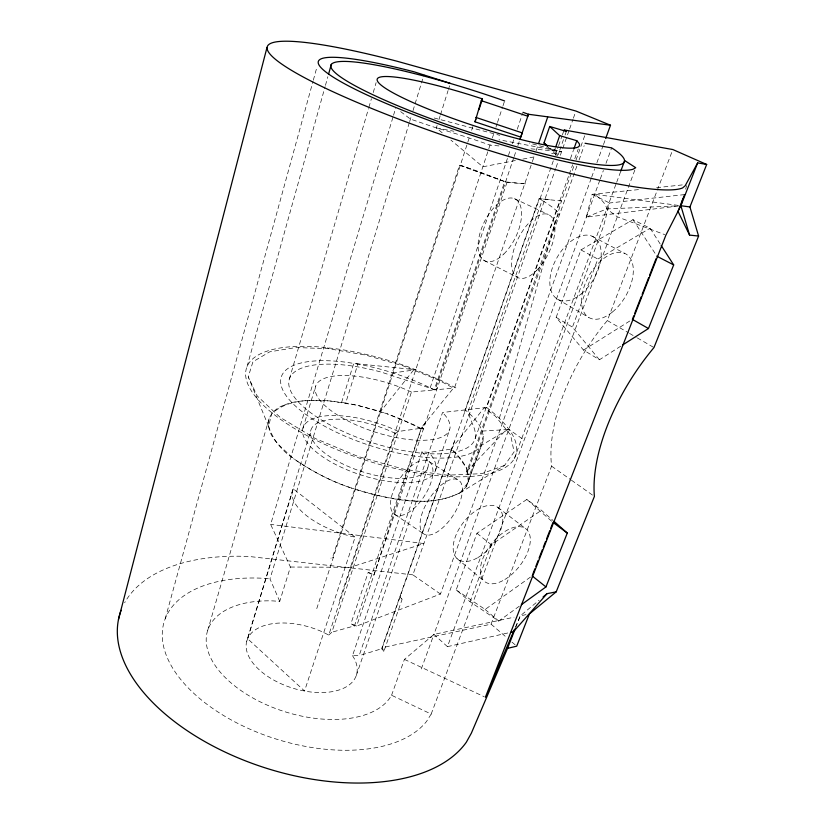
<?xml version="1.0" encoding="UTF-8"?>
<svg xmlns="http://www.w3.org/2000/svg" width="824" height="824" viewBox="0 0 824 824"><rect width="100%" height="100%" fill="white"/><g stroke="black" fill="none" stroke-linecap="round" stroke-linejoin="round"><path stroke-width="0.62" stroke-dasharray="4.12 3.09" d="M416.82 501.013C431.797 502.228 446.639 499.323 460.153 492.762L466.343 486.706L482.998 441.159L483.379 436.308L482.195 431.076A105.863 38.089 17.9 0 0 469.958 414.07L465.2 409.899L539.092 198.656L561.443 200.994L573.885 166.088M460.637 492.288L468.372 481.937L468.949 476.777L483.379 436.308M283.652 405.326C275.164 408.21 266.924 416.408 268.676 426.008M464.643 412.237L465.2 409.899M450.965 451.284L454.333 441.726M292.469 457.825C281.283 450.141 272.816 439.326 268.593 426.358L271.673 413.813C286.773 399.867 308.835 399.352 328.302 400.855M678.317 206.041L586.358 217.103L592.106 194.31L638.94 189.572M684.579 194.588L609.575 202.992L603.601 225.982L447.432 646.644L433.918 634.418L599.893 180.044M165.222 618.773L312.986 81.421M313.326 80.185L317.086 66.528M247.076 366.484L325.099 86.613M325.449 85.377L327.859 76.704M499.323 418.407L561.443 200.994L560.361 200.417L486.634 407.458L442.55 412.484L359.13 655.667L352.517 655.605L421.991 451.768L428.851 452.438L451.501 449.09L461.44 459.462L466.477 467.939M685.64 189.149L686.66 185.596M207.669 630.484L269.191 418.396M289.368 378.978L368.524 108.583M368.884 107.357L371.418 98.715M373.231 92.535L376.115 82.657M634.83 170.094L431.179 714.078L391.565 695.25A97.737 53.962 17.6 0 1 234.407 685.681A97.737 53.962 17.6 0 1 272.847 600.902L279.738 601.376L290.409 567.036L270.643 524.404L393.172 116.483M393.542 115.247L395.757 107.851M302.933 428.264L315.458 386.693M352.517 655.605L354.577 659.159A57.412 31.642 17.6 0 1 307.002 691.48L299.74 690.059A57.412 31.642 17.6 0 1 246.706 641.257L310.782 430.55M293.272 488.859L247.663 638.796L304.54 690.996L355.113 537.166L293.272 488.859L292.427 490.888A60.265 26.317 17.8 0 0 350.097 536.043L355.113 537.166M279.738 601.376L269.973 578.86L409.301 122.766M409.672 121.54L411.526 115.473M412.999 110.653L424.051 74.49M341.599 402.4L353.733 363.405L415.78 369.739L393.069 372.953M268.593 426.358L248.24 376.826L252.958 361.746L269.716 351.827L295.991 347.512L328.941 348.737L365.671 355.103L403.369 365.938L439.316 380.451L453.447 388.135L420.631 428.655L403.245 419.962L387.084 413.782M284.517 404.975C298.566 399.074 314.15 401.02 328.961 400.855L345.699 402.988L357.873 364.074A105.863 38.089 17.9 0 1 426.904 386.24L434.258 389.917L504.628 181.816L526.165 183.886L506.987 182.413L496.614 178.468A113.166 21.321 18.2 0 0 460.328 165.274L459.473 165.253L332.505 557.652L330.857 558.167M442.169 132.777L436.359 127.916L437.111 125.516M439.007 119.501L440.129 115.885M440.51 114.68L448.06 90.609M448.441 89.404L449.574 85.799M591.22 178.396L440.459 594.042L356.637 626.096L354.474 625.859L350.921 623.696L368.204 572.361L371.851 574.493L374.024 574.761L421.188 428.583L425.895 421.713M316.766 608.606L469.701 136.331M471.647 130.305L472.822 126.68M339.416 600.696L488.416 149.937M488.807 148.732L490.795 142.737M492.371 137.958L493.555 134.374M495.924 127.215L497.109 123.631M497.5 122.436L502.63 106.914M503.021 105.719L504.607 100.94M246.706 641.257L248.158 637.539A57.412 31.642 17.6 0 1 323.781 632.523L328.745 635.077L395.427 433.403L398.383 431.457L422.722 428.058M328.745 635.077L331.856 632.224L411.444 392.049L434.258 389.917M430.179 387.877L510.355 149.762M512.384 143.726L514.011 138.895M517.266 129.234L522.55 113.527M422.012 427.151L423.433 428.974L421.188 428.583L354.474 625.859L331.856 632.224M513.774 157.693L435.216 389.834L381.43 372.16A97.572 35.092 17.9 0 0 288.761 383.541A97.572 35.092 17.9 0 0 384.128 446.175A97.572 35.092 17.9 0 0 475.613 434.011L474.542 429.005L467.826 412.206L542.12 200.459L539.493 198.285L382.284 647.664L381.667 648.745L359.13 655.667M514.186 156.478L516.236 150.421M517.874 145.58L519.923 139.524M454.714 387.259L531.944 162.843M532.356 161.638L534.426 155.623M536.084 150.802L538.154 144.777M356.236 675.587L427.769 467.877M435.453 470.545L449.647 429.654M557.621 155.87L553.738 152.656L555.438 147.795M451.501 449.09L381.667 648.745L383.84 651.444L402.102 599.409L400.433 595.793L399.836 596.803L402.102 599.409M540.029 198.738L553.553 160.124M555.242 155.293L558.198 146.847M558.62 145.642L561.999 135.991M562.421 134.786L564.11 129.955M563.472 139.586L558.157 154.747L548.722 146.919M565.11 134.93L566.335 131.428M440.459 594.042L412.876 574.864L555.675 168.601M556.097 167.385L558.229 161.319M560.361 155.252L569.199 130.13M569.611 128.935L572.968 119.387M573.391 118.193L575.07 113.424M570.424 158.713L573.401 150.318M475.201 438.471L568.766 175.615M569.199 174.4L572.649 164.718M574.802 158.661L578.252 148.969M576.028 160.062L585.04 134.786M468.372 481.937L466.889 471.328L558.476 213.983L559.702 214.158A113.166 21.321 18.2 0 0 544.571 201.911L539.092 198.656L549.495 199.521M576.872 166.098L467.908 471.235L466.889 471.328L466.765 468.341L456.125 453.406L450.944 449.173L484.244 407.736L495.461 416.244L510.581 434.897L514.104 451.902L504.566 465.426L460.153 492.762M466.343 486.706L482.998 441.159M579.025 160.093L584.175 145.673M391.565 695.25L404.419 659.396L433.918 634.418L514.011 617.207M591.663 177.181L594.722 168.724M596.916 162.689L603.055 145.766M603.487 144.56L605.681 138.514M600.336 178.849L603.374 170.517M605.99 163.368L611.645 147.887M421.311 668.944L433.918 634.418M620.74 346.183L599.409 359.769L583.495 350.066L556.149 317.374L580.92 249.919L632.956 219.658L650.074 228.227L660.488 244.409M519.285 606.217L498.767 621.059L470.051 601.736L456.177 589.881L476.962 533.283L526.855 499.426L541.43 510.283L552.925 520.408M514.258 458.772L616.393 182.98M616.671 182.31L620.699 171.444M599.409 359.769L572.443 327.118L597.843 259.066L650.074 228.227M470.051 601.736L491.32 544.746L541.43 510.283M383.84 651.444L382.284 647.664L491.063 624.159L551.586 466.168A139.967 72.728 -57.4 0 1 607.34 320.567L671.931 151.946M515.731 627.466L520.274 615.858L539.102 600.253M515.433 627.157L520.274 615.858L526 614.632M431.179 714.078L426.544 721.422A141.625 78.414 17.6 0 1 197.801 696.919A141.625 78.414 17.6 0 1 260.878 578.16L269.973 578.86M413.566 370.058L380.575 411.537L357.256 405.264L345.699 402.988M381.079 410.012L379.709 411.701L386.343 413.483L413.957 424.844L421.188 428.583M466.889 471.328L506.338 429.644L508.82 429.304L524.105 440.037M437.276 388.125L435.216 389.834L453.447 388.135M508.357 429.366L481.02 445.568A105.863 38.089 17.9 0 1 315.51 420.93A105.863 38.089 17.9 0 1 346.523 362.292L357.873 364.074M456.177 589.881L485.13 609.461L532.129 575.894M459.679 492.937C426.41 509.366 385.323 498.283 351.415 488.024M583.495 350.066L632.379 319.372M332.505 557.652L333.38 557.271M586.358 217.103L606.783 208.935L678.317 205.845M504.566 465.426L481.752 473.666L447.185 475.191L404.316 469.35L358.306 456.578L315.087 438.43L280.098 417.325L257.222 395.963L248.24 376.826M447.432 646.644L508.501 632.811M515.361 160.536L482.843 166.798L450.882 140.07M522.869 159.094L535.373 156.673M551.637 153.542L561.638 151.616L529.461 143.129M656.646 187.666L683.199 184.813M482.195 431.076L506.338 429.644M290.409 567.036L350.457 567.293L423.886 543.541L270.643 524.404M415.255 500.941C372.139 497.954 328.992 483.739 293.622 458.711M498.963 145.93L490.002 145.117L485.099 143.355A152.419 25.966 18.2 0 0 436.359 127.916L410.424 119.089L400.649 111.6M530.944 148.835L561.638 151.616L499.004 139.771M412.876 574.864L249.497 556.53A185.956 103.361 17.6 0 0 124.661 602.735M678.337 205.403L594.671 194.34C599.542 198.337 605.465 202.354 606.783 208.935L617.331 216.836L664.731 234.624M330.445 401.041L357.256 405.264L385.704 413.308M436.359 127.916L453.9 131.243M434.135 117.976L499.746 135.291M349.644 487.406C329.239 480.907 310.71 470.051 292.942 458.278C284.022 448.792 270.705 440.768 268.779 426.76M459.473 165.253L506.987 182.413L356.637 626.096L350.921 623.696M460.328 165.274L500.189 179.962M368.204 572.361L374.024 574.761M411.444 392.049L405.573 389.422A70.452 25.307 17.9 0 0 315.53 386.446A70.452 25.307 17.9 0 0 391.843 436.638A70.452 25.307 17.9 0 0 445.341 415.574L442.55 412.484M398.383 431.457L392.605 428.81A69.566 27.192 17.9 0 0 303.005 427.975A69.566 27.192 17.9 0 0 377.691 479.475A69.566 27.192 17.9 0 0 431.539 455.651L428.851 452.438M395.427 433.403L390.051 430.942A61.409 23.999 17.9 0 0 310.906 430.107A61.409 23.999 17.9 0 0 376.599 475.572A61.409 23.999 17.9 0 0 424.463 454.755L421.991 451.768M592.106 194.31L609.575 202.992M514.423 198.666L548.3 214.518M404.419 659.396L484.213 696.723M483.997 260.415L517.081 277.194M592.065 236.2L624.53 253.298M580.92 249.919L597.843 259.066M455.868 387.908L440.243 380.019L411.228 367.957A141.553 51.047 17.9 0 0 335.296 348.676L320.938 347.089A141.553 51.047 17.9 0 0 256.728 398.136A141.553 51.047 17.9 0 0 428.336 474.655A141.553 51.047 17.9 0 0 510.612 431.663C504.113 422.259 495.708 414.348 486.634 407.458M607.34 320.567L628.434 332.783M629.546 333.421L636.2 337.284M637.312 337.922L653.968 347.563M557.405 299.112L588.779 317.456M556.149 317.374L572.443 327.118M429.016 461.553A31.539 15.028 -57.2 0 1 413.813 508.501A31.539 15.028 -57.2 0 1 392.368 493.731A31.539 15.028 -57.2 0 1 429.016 461.553L458.741 480.248A32.033 14.513 -57.3 0 1 442.818 527.638A32.033 14.513 -57.3 0 1 422.135 513.321A32.033 14.513 -57.3 0 1 458.741 480.248M327.55 347.821L328.941 348.737M394.995 514.639L424.257 534.23M551.586 466.168L570.373 479.455M571.423 480.196L594.392 496.429M497.758 507.296L525.485 528.544M476.962 533.283L491.32 544.746M457.001 558.569L483.956 580.941M485.13 609.461L498.767 621.059M491.063 624.159L507.213 638.013M511.962 642.092L516.71 646.171M526.855 499.426L552.08 521.582M548.424 147.393L553.738 152.656M467.074 470.803L468.949 476.777M632.956 219.658L657.006 256.295M466.806 468.702L467.908 471.235M504.896 579.478A33.465 17.922 -51.9 0 0 527.175 530.028A33.465 17.922 -51.9 0 0 483.873 556.179A33.465 17.922 -51.9 0 0 504.896 579.478M478.002 557.508A32.785 18.252 -51.8 0 0 499.478 508.799A32.785 18.252 -51.8 0 0 456.475 533.973A32.785 18.252 -51.8 0 0 478.002 557.508M612.551 311.915A36.771 20.95 -59.8 0 0 626.848 254.585A36.771 20.95 -59.8 0 0 582.908 290.81A36.771 20.95 -59.8 0 0 612.551 311.915M581.178 293.972A35.957 21.249 -60.2 0 0 594.413 237.508A35.957 21.249 -60.2 0 0 550.999 272.703A35.957 21.249 -60.2 0 0 581.178 293.972M503.845 254.008A34.443 17.407 -64 0 0 516.329 199.748A34.443 17.407 -64 0 0 479.311 235.829A34.443 17.407 -64 0 0 503.845 254.008M536.661 270.385A35.041 16.851 -63.7 0 0 550.144 215.569A35.041 16.851 -63.7 0 0 513.064 252.535A35.041 16.851 -63.7 0 0 536.661 270.385"/><path stroke-width="1.24" d="M475.86 117.399L522.231 132.901L520.747 137.103L475.026 121.818L481.278 100.662L482.452 98.88L470.185 94.966A106.492 14.07 18.2 0 0 377.485 81.082A106.492 14.07 18.2 0 0 488.21 130.274A106.492 14.07 18.2 0 0 578.994 143.304L576.81 140.719L559.681 135.641L549.711 126.474L543.995 143.005L547.538 146.518M118.471 619.494L266.935 47.71M328.549 74.232L331.31 64.324M514.454 629.423L485.377 697.269L665.916 235.067L680.871 205.732L682.921 198.625M475.026 121.818L475.798 119.398M478.929 109.746L482.452 98.88M519.923 139.524L528.472 114.268L610.502 125.227L605.681 138.514M538.577 143.572L547.692 117.08M555.86 146.579L559.681 135.641M573.823 149.113L576.81 140.719M620.76 171.176L624.695 160.556L635.726 167.705L632.894 169.291A167.746 22.269 18.2 0 1 375.466 98.808A167.746 22.269 18.2 0 1 414.029 71.791L450.326 83.389M532.592 574.709L534.91 568.756M535.837 566.387L538.165 560.444M539.092 558.064L542.336 549.742M543.263 547.363L545.581 541.419M546.518 539.04L549.763 530.718M550.689 528.339L553.007 522.395L567.293 533.066L545.952 586.915L521.334 604.734M633.78 315.798L632.379 319.372L648.467 328.519L673.682 264.916L661.188 245.49M634.707 313.419L641.216 296.753M642.143 294.374L648.643 277.719M649.569 275.34L656.079 258.674M684.579 194.588L678.018 211.346L689.575 235.097L698.597 236.055L653.968 347.563A144.148 70.483 -57.1 0 0 594.392 496.429L556.2 591.838L529.441 613.89L516.71 646.171L507.543 648.354L471.359 733.164L466.353 742.187A185.956 103.361 17.6 0 1 247.777 761.757A185.956 103.361 17.6 0 1 121.138 610.285M507.543 648.354L515.268 628.619M689.575 235.097L680.871 205.732L697.65 162.895L706.673 164.47L689.935 206.937L698.597 236.055M697.65 162.895L685.166 185.781L682.54 187.965A220.595 29.437 18.2 0 1 343.989 96.717A220.595 29.437 18.2 0 1 396.478 61.079L575.904 111.034L610.502 125.227M556.2 591.838L547.033 593.671L513.486 631.678L510.993 632.245M543.067 596.957L547.033 593.671M622.872 344.823L648.467 328.519M680.871 205.732L689.935 206.937M585.03 143.263L611.645 147.887L613.993 149.371A154.582 20.497 18.2 0 1 507.893 144.272A154.582 20.497 18.2 0 1 330.867 66.59A154.582 20.497 18.2 0 1 499.622 99.179L504.607 100.94M549.711 126.474L566.335 131.428L564.11 129.955L672.847 149.556L706.673 164.47M481.278 100.662L527.865 116.236L528.472 114.268L522.962 112.322M657.006 256.295L673.682 264.916M532.129 575.894L545.952 586.915M543.995 143.005L545.89 144.571M553.883 521.252L567.293 533.066"/></g></svg>
